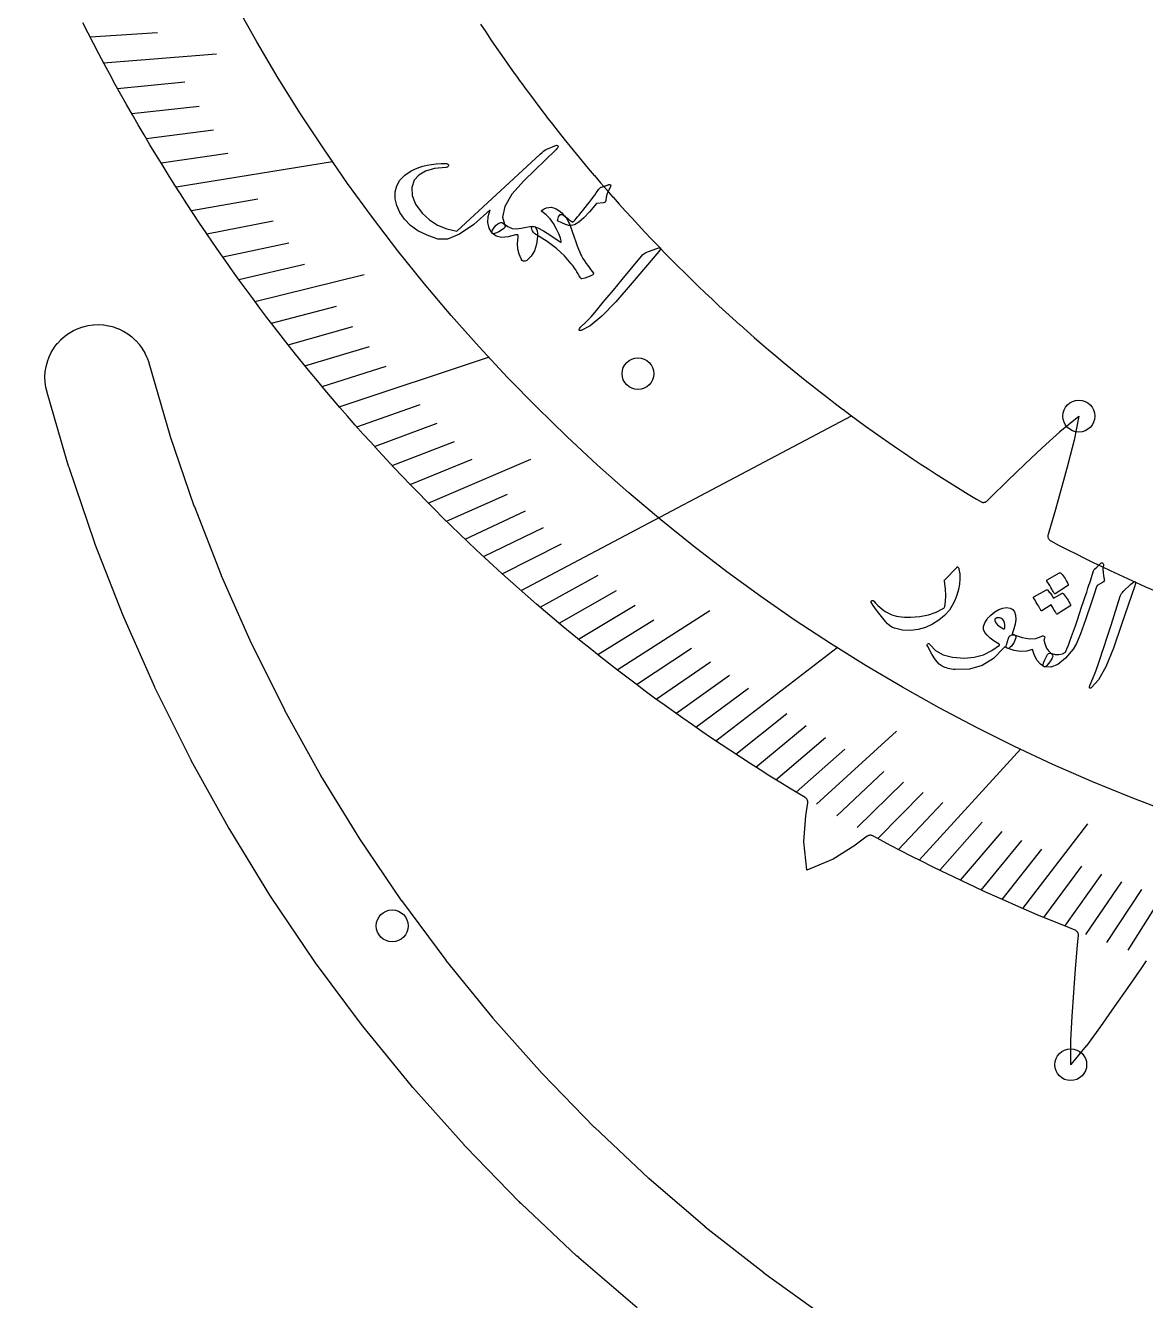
# Model space of a CAD drawing. Header units: millimetres. Extents: x -126 to 126, y -126 to 126.
# Drawn here: x -83.1 to -29.8, y -65.3 to -4.6 of the extents above; entities that cross this region are included whole.
import ezdxf

# ---------------------------------------------------------------- set-up
doc = ezdxf.new("R2010")
doc.units = ezdxf.units.MM
for name, color, linetype in [('CUT_INNER', 6, 'Continuous'), ('ENGRAVE', 7, 'Continuous'), ('ENGRAVE_FINE', 8, 'Continuous'), ('TEXT', 5, 'Continuous')]:
    doc.layers.add(name, color=color, linetype=linetype)

msp = doc.modelspace()

# ---------------------------------------------------------------- linework, layer by layer
at = {"layer": 'CUT_INNER'}
for points in [[(-29.7652, -49.1218), (-29.9885, -49.4543), (-29.9893, -49.4554), (-30.6309, -50.3877), (-31.2827, -51.3184), (-31.9424, -52.2462), (-31.9431, -52.2473), (-32.6119, -53.1672), (-32.6165, -53.1731), (-33.3499, -54.0643), (-33.3537, -54.0684), (-33.354, -54.0632), (-33.3556, -52.9087), (-33.3554, -52.9012), (-33.2888, -51.7658), (-33.2887, -51.7645), (-33.2101, -50.6305), (-33.1236, -49.4979), (-33.028, -48.3682), (-33.0279, -48.3667), (-32.985, -47.9206), (-32.9838, -47.8958), (-32.9852, -47.8711), (-32.9889, -47.8466), (-32.9951, -47.8226), (-33.0036, -47.7993), (-33.0144, -47.777), (-33.0273, -47.7558), (-33.0422, -47.7361), (-33.0591, -47.7179), (-33.0776, -47.7015), (-33.0977, -47.687), (-33.1192, -47.6745), (-33.1417, -47.6643), (-33.4159, -47.5556), (-33.928, -47.349), (-34.4388, -47.1393), (-34.9483, -46.9264), (-35.4565, -46.7104), (-35.9634, -46.4913), (-36.4689, -46.269), (-36.973, -46.0437), (-37.4758, -45.8153), (-37.9771, -45.5838), (-38.477, -45.3493), (-38.9755, -45.1116), (-39.4724, -44.871), (-39.968, -44.6273), (-40.462, -44.3805), (-40.9544, -44.1307), (-41.4454, -43.8779), (-41.9347, -43.6221), (-42.4225, -43.3633), (-42.7771, -43.1724), (-42.7983, -43.1622), (-42.8205, -43.1541), (-42.8433, -43.1481), (-42.8665, -43.1442), (-42.8901, -43.1426), (-42.9137, -43.1432), (-42.9371, -43.146), (-42.9601, -43.151), (-42.9826, -43.1581), (-43.0043, -43.1674), (-43.025, -43.1786), (-43.0446, -43.1918), (-43.6232, -43.6212), (-43.6311, -43.6266), (-44.6629, -44.2751), (-44.6674, -44.2777), (-44.6722, -44.2799), (-45.9205, -44.7984), (-45.9259, -44.8004), (-45.9268, -44.7947), (-46.058, -43.4493), (-46.0583, -43.4441), (-46.0581, -43.4389), (-45.9726, -42.2232), (-45.9715, -42.2136), (-45.8797, -41.5965), (-45.8773, -41.572), (-45.8773, -41.5474), (-45.8797, -41.5229), (-45.8846, -41.4988), (-45.8917, -41.4752), (-45.9012, -41.4525), (-45.9128, -41.4308), (-45.9265, -41.4104), (-45.9422, -41.3914), (-45.9596, -41.374), (-45.9787, -41.3585), (-45.9992, -41.3449), (-46.2659, -41.1861), (-46.7386, -40.9008), (-47.2096, -40.6126), (-47.6789, -40.3214), (-48.1463, -40.0274), (-48.6119, -39.7306), (-49.0757, -39.4309), (-49.5377, -39.1284), (-49.9977, -38.823), (-50.4559, -38.5148), (-50.9122, -38.2038), (-51.3666, -37.89), (-51.8191, -37.5734), (-52.2696, -37.2541), (-52.7181, -36.932), (-53.1646, -36.6072), (-53.6092, -36.2796), (-54.0517, -35.9493), (-54.4922, -35.6163), (-54.9306, -35.2806), (-55.367, -34.9422), (-55.8013, -34.6011), (-56.2334, -34.2574), (-56.6635, -33.911), (-57.0914, -33.562), (-57.5172, -33.2104), (-57.9408, -32.8562), (-58.3623, -32.4994), (-58.7815, -32.14), (-59.1985, -31.778), (-59.6133, -31.4135), (-60.0259, -31.0465), (-60.4362, -30.6769), (-60.8442, -30.3048), (-61.2499, -29.9302), (-61.6533, -29.5532), (-62.0544, -29.1736), (-62.4532, -28.7916), (-62.8496, -28.4072), (-63.2437, -28.0204), (-63.6353, -27.6311), (-64.0246, -27.2394), (-64.4114, -26.8454), (-64.7959, -26.449), (-65.1779, -26.0502), (-65.5574, -25.6492), (-65.9345, -25.2457), (-66.3091, -24.84), (-66.6812, -24.432), (-67.0507, -24.0217), (-67.4178, -23.6092), (-67.7823, -23.1944), (-68.1443, -22.7774), (-68.5037, -22.3581), (-68.8605, -21.9367), (-69.2147, -21.5131), (-69.5664, -21.0873), (-69.9154, -20.6594), (-70.2617, -20.2293), (-70.6055, -19.7972), (-70.9465, -19.3629), (-71.2849, -18.9265), (-71.6206, -18.4881), (-71.9537, -18.0476), (-72.284, -17.6051), (-72.6115, -17.1606), (-72.9364, -16.714), (-73.2585, -16.2655), (-73.5779, -15.815), (-73.8944, -15.3626), (-74.2082, -14.9082), (-74.5192, -14.4519), (-74.8274, -13.9937), (-75.1328, -13.5336), (-75.4354, -13.0717), (-75.7351, -12.6079), (-76.0319, -12.1423), (-76.3259, -11.6749), (-76.6171, -11.2056), (-76.9053, -10.7346), (-77.1906, -10.2619), (-77.4731, -9.7874), (-77.7526, -9.3111), (-78.0292, -8.8332), (-78.3028, -8.3536), (-78.5735, -7.8723), (-78.8413, -7.3894), (-79.1061, -6.9048), (-79.3679, -6.4186), (-79.6267, -5.9308), (-79.8825, -5.4414), (-80.1353, -4.9505), (-80.3851, -4.458)], [(-61.4578, -4.5171), (-61.2088, -4.8922), (-61.208, -4.8935), (-60.9567, -5.267), (-60.9559, -5.2683), (-60.7023, -5.6402), (-60.7015, -5.6415), (-60.4457, -6.0119), (-60.4448, -6.0132), (-60.1867, -6.382), (-60.1858, -6.3833), (-59.9255, -6.7505), (-59.9246, -6.7518), (-59.662, -7.1174), (-59.6611, -7.1187), (-59.3963, -7.4827), (-59.3954, -7.4839), (-59.1283, -7.8463), (-59.1274, -7.8475), (-58.8582, -8.2083), (-58.8572, -8.2095), (-58.5858, -8.5686), (-58.5848, -8.5698), (-58.3112, -8.9272), (-58.3102, -8.9285), (-58.0344, -9.2842), (-58.0334, -9.2854), (-57.7554, -9.6394), (-57.7544, -9.6406), (-57.4742, -9.9929), (-57.4733, -9.9941), (-57.1909, -10.3447), (-57.1899, -10.3459), (-56.9054, -10.6948), (-56.9044, -10.696), (-56.6178, -11.0431), (-56.6168, -11.0442), (-56.3281, -11.3896), (-56.3271, -11.3908), (-56.0362, -11.7343), (-56.0352, -11.7355), (-55.7422, -12.0772), (-55.7412, -12.0784), (-55.4461, -12.4184), (-55.4451, -12.4195), (-55.148, -12.7577), (-55.1469, -12.7588), (-54.8477, -13.0951), (-54.8467, -13.0963), (-54.5454, -13.4307), (-54.5444, -13.4319), (-54.241, -13.7645), (-54.24, -13.7656), (-53.9346, -14.0964), (-53.9336, -14.0975), (-53.6262, -14.4264), (-53.6252, -14.4275), (-53.3158, -14.7545), (-53.3147, -14.7556), (-53.0033, -15.0806), (-53.0022, -15.0818), (-52.6888, -15.4049), (-52.6878, -15.406), (-52.3724, -15.7272), (-52.3713, -15.7283), (-52.054, -16.0476), (-52.0529, -16.0487), (-51.7336, -16.366), (-51.7325, -16.3671), (-51.4113, -16.6825), (-51.4102, -16.6835), (-51.0871, -16.9969), (-51.0859, -16.998), (-50.7609, -17.3094), (-50.7598, -17.3105), (-50.4328, -17.6199), (-50.4317, -17.6209), (-50.1028, -17.9283), (-50.1017, -17.9293), (-49.7709, -18.2347), (-49.7698, -18.2357), (-49.4372, -18.5391), (-49.436, -18.5401), (-49.1016, -18.8414), (-49.1004, -18.8424), (-48.7641, -19.1416), (-48.763, -19.1427), (-48.4248, -19.4398), (-48.4237, -19.4408), (-48.0837, -19.7359), (-48.0825, -19.7369), (-47.7408, -20.0299), (-47.7396, -20.0309), (-47.3961, -20.3218), (-47.3949, -20.3227), (-47.0495, -20.6115), (-47.0484, -20.6125), (-46.7013, -20.8991), (-46.7001, -20.9001), (-46.3512, -21.1846), (-46.35, -21.1856), (-45.9994, -21.468), (-45.9982, -21.4689), (-45.6459, -21.7491), (-45.6447, -21.7501), (-45.2907, -22.0281), (-45.2895, -22.0291), (-44.9338, -22.3049), (-44.9325, -22.3059), (-44.5751, -22.5795), (-44.5739, -22.5805), (-44.2148, -22.8519), (-44.2136, -22.8529), (-43.8528, -23.1221), (-43.8516, -23.123), (-43.4892, -23.3901), (-43.488, -23.391), (-43.124, -23.6558), (-43.1227, -23.6567), (-42.7571, -23.9193), (-42.7558, -23.9202), (-42.3886, -24.1805), (-42.3873, -24.1814), (-42.0185, -24.4395), (-42.0172, -24.4404), (-41.6468, -24.6962), (-41.6455, -24.697), (-41.2736, -24.9506), (-41.2723, -24.9514), (-40.8988, -25.2027), (-40.8975, -25.2035), (-40.5224, -25.4525), (-40.5212, -25.4533), (-40.1446, -25.6999), (-40.1433, -25.7008), (-39.7652, -25.9451), (-39.7639, -25.9459), (-39.3843, -26.1879), (-39.383, -26.1887), (-39.002, -26.4284), (-39.0007, -26.4292), (-38.6182, -26.6666), (-38.6169, -26.6674), (-38.2329, -26.9023), (-38.2316, -26.9031), (-37.8462, -27.1357), (-37.8449, -27.1365), (-37.6413, -27.2577), (-37.6189, -27.2695), (-37.5954, -27.279), (-37.571, -27.2861), (-37.5461, -27.2907), (-37.5208, -27.2927), (-37.4954, -27.2922), (-37.4702, -27.2891), (-37.4455, -27.2834), (-37.4214, -27.2753), (-37.3984, -27.2648), (-37.3765, -27.252), (-37.356, -27.237), (-37.3371, -27.22), (-37.172, -27.0557), (-37.171, -27.0547), (-36.3598, -26.2655), (-35.5389, -25.4799), (-34.7109, -24.6986), (-34.7099, -24.6977), (-33.8746, -23.9259), (-33.8689, -23.921), (-32.9754, -23.1898), (-32.9712, -23.1867), (-32.972, -23.1923), (-33.1956, -24.3245), (-33.1973, -24.3319), (-33.4841, -25.4324), (-33.4845, -25.4337), (-33.7828, -26.5305), (-34.0885, -27.6245), (-34.4027, -28.7139), (-34.4031, -28.7153), (-34.4374, -28.8293), (-34.4433, -28.8531), (-34.4469, -28.8774), (-34.448, -28.9019), (-34.4468, -28.9265), (-34.4431, -28.9507), (-34.4371, -28.9745), (-34.4287, -28.9976), (-34.4182, -29.0198), (-34.4055, -29.0408), (-34.3908, -29.0605), (-34.3743, -29.0786), (-34.356, -29.095), (-34.3363, -29.1096), (-34.3152, -29.1222), (-34.3034, -29.1284), (-34.302, -29.1291), (-33.9031, -29.3377), (-33.9017, -29.3384), (-33.5015, -29.5445), (-33.5002, -29.5452), (-33.0987, -29.7488), (-33.0973, -29.7495), (-32.6946, -29.9506), (-32.6932, -29.9513), (-32.2893, -30.15), (-32.2879, -30.1507), (-31.8828, -30.3469), (-31.8814, -30.3476), (-31.475, -30.5413), (-31.4736, -30.5419), (-31.0661, -30.7331), (-31.0647, -30.7338), (-30.656, -30.9225), (-30.6546, -30.9231), (-30.2448, -31.1093), (-30.2434, -31.11), (-29.8324, -31.2937), (-29.831, -31.2943), (-29.4189, -31.4754)], [(-54.0026, -65.6378), (-56.7758, -63.2543), (-56.7779, -63.2525), (-56.859, -63.1796), (-56.861, -63.1777), (-59.5258, -60.6735), (-59.5278, -60.6716), (-59.6056, -60.5952), (-59.6075, -60.5932), (-62.1586, -57.9734), (-62.1605, -57.9714), (-62.2348, -57.8916), (-62.2367, -57.8895), (-64.669, -55.1591), (-64.6708, -55.157), (-64.7415, -55.074), (-64.7433, -55.0718), (-67.0521, -52.2362), (-67.0538, -52.234), (-67.1208, -52.1479), (-67.1224, -52.1457), (-69.3032, -49.2104), (-69.3048, -49.2082), (-69.3679, -49.1193), (-69.3695, -49.117), (-71.4178, -46.0878), (-71.4194, -46.0855), (-71.4784, -45.9939), (-71.4799, -45.9915), (-73.3919, -42.8745), (-73.3933, -42.8721), (-73.4483, -42.7779), (-73.4497, -42.7755), (-75.2215, -39.5768), (-75.2228, -39.5743), (-75.2735, -39.4778), (-75.2748, -39.4753), (-76.903, -36.2011), (-76.9042, -36.1986), (-76.9506, -36.0999), (-76.9518, -36.0974), (-78.4332, -32.7542), (-78.4343, -32.7517), (-78.4762, -32.651), (-78.4772, -32.6484), (-79.8089, -29.2428), (-79.8099, -29.2402), (-79.8473, -29.1378), (-79.8482, -29.1352), (-81.0275, -25.6738), (-81.0283, -25.6712), (-81.0612, -25.5672), (-81.062, -25.5646), (-82.0861, -22.056), (-82.0877, -22.05), (-82.1431, -21.8185), (-82.1453, -21.8064), (-82.1774, -21.5736), (-82.1785, -21.5614), (-82.1875, -21.3265), (-82.1874, -21.3143), (-82.1734, -21.0797), (-82.172, -21.0675), (-82.1351, -20.8354), (-82.1326, -20.8234), (-82.0731, -20.596), (-82.0694, -20.5843), (-81.9879, -20.3639), (-81.9831, -20.3526), (-81.8804, -20.1412), (-81.8745, -20.1304), (-81.7515, -19.9301), (-81.7446, -19.92), (-81.6026, -19.7327), (-81.5947, -19.7233), (-81.4351, -19.5509), (-81.4263, -19.5423), (-81.2505, -19.3863), (-81.241, -19.3786), (-81.0507, -19.2406), (-81.0405, -19.2339), (-80.8376, -19.1152), (-80.8267, -19.1095), (-80.6132, -19.0113), (-80.6019, -19.0067), (-80.3798, -18.9299), (-80.368, -18.9265), (-80.1394, -18.8718), (-80.1274, -18.8695), (-79.8945, -18.8375), (-79.8823, -18.8364), (-79.6475, -18.8273), (-79.6352, -18.8275), (-79.4006, -18.8415), (-79.3884, -18.8428), (-79.1563, -18.8797), (-79.1443, -18.8822), (-78.9169, -18.9417), (-78.9052, -18.9454), (-78.6848, -19.0269), (-78.6735, -19.0317), (-78.4621, -19.1345), (-78.4514, -19.1404), (-78.2511, -19.2633), (-78.241, -19.2702), (-78.0537, -19.4122), (-78.0443, -19.4201), (-77.8718, -19.5797), (-77.8632, -19.5885), (-77.7072, -19.7643), (-77.6996, -19.7739), (-77.5615, -19.9641), (-77.5548, -19.9744), (-77.4361, -20.1772), (-77.4305, -20.1881), (-77.3322, -20.4016), (-77.3277, -20.413), (-77.2498, -20.638), (-77.248, -20.6438), (-76.2407, -24.0948), (-76.2374, -24.1054), (-75.0969, -27.453), (-75.0931, -27.4634), (-73.8052, -30.7571), (-73.8009, -30.7674), (-72.3682, -34.0007), (-72.3635, -34.0107), (-70.7888, -37.1774), (-70.7836, -37.1872), (-69.07, -40.2808), (-69.0644, -40.2904), (-67.2152, -43.305), (-67.2092, -43.3143), (-65.2281, -46.2439), (-65.2217, -46.253), (-63.1126, -49.0918), (-63.1058, -49.1006), (-60.8728, -51.8431), (-60.8657, -51.8515), (-58.5133, -54.4922), (-58.5057, -54.5004), (-56.0385, -57.0341), (-56.0306, -57.0419), (-53.4534, -59.4638), (-53.4451, -59.4712), (-50.7631, -61.7763), (-50.7545, -61.7834), (-47.9728, -63.9673), (-47.9639, -63.9739), (-45.0881, -66.0323)]]:
    msp.add_lwpolyline(points, dxfattribs=at)
at = {"layer": 'ENGRAVE'}
for points in [[(-75.9488, -12.2733), (-68.4988, -11.0694)], [(-68.1754, -22.7413), (-61.0717, -20.3717)], [(-59.5215, -31.4946), (-43.7885, -23.1698)], [(-50.2574, -38.6488), (-44.4802, -34.206)], [(-30.6273, -48.6175), (-21.643, -34.3559)], [(-40.5792, -44.3214), (-35.7383, -39.034)]]:
    msp.add_lwpolyline(points, dxfattribs=at)
for centre, radius in [((0, 36.0053), 83.1151), ((-53.9611, -21.165), 0.756), ((-32.9708, -23.186), 0.756), ((-65.6588, -47.4554), 0.756), ((-33.354, -54.0692), 0.756)]:
    msp.add_circle(centre, radius, dxfattribs=at)
at = {"layer": 'ENGRAVE_FINE'}
for points in [[(-80.0435, -5.1297), (-76.8238, -4.9234)], [(-79.3959, -6.3661), (-74.025, -5.9354)], [(-78.7338, -7.5841), (-75.524, -7.2749)], [(-78.0576, -8.7838), (-74.8542, -8.4233)], [(-77.3677, -9.9652), (-74.1718, -9.5535)], [(-76.6646, -11.1283), (-73.4771, -10.6656)], [(-75.2206, -13.4002), (-72.0527, -12.8359)], [(-74.4805, -14.5091), (-71.3239, -13.8942)], [(-73.7288, -15.6), (-70.5845, -14.9347)], [(-72.966, -16.673), (-69.8349, -15.9576)], [(-72.1924, -17.7283), (-66.9864, -16.4498)], [(-71.4084, -18.7659), (-68.3067, -17.9507)], [(-70.6144, -19.7859), (-67.5287, -18.9213)], [(-69.8106, -20.7884), (-66.742, -19.8746)], [(-68.9975, -21.7735), (-65.9469, -20.8108)], [(-67.3445, -23.692), (-64.3326, -22.6324)], [(-66.5052, -24.6256), (-63.514, -23.5181)], [(-65.6577, -25.5423), (-62.6882, -24.3871)], [(-64.8025, -26.4422), (-61.8555, -25.2397)], [(-63.9396, -27.3253), (-59.058, -25.2391)], [(-63.0695, -28.1919), (-60.1705, -26.896)], [(-62.1924, -29.042), (-59.3186, -27.7)], [(-61.3086, -29.8757), (-58.4609, -28.488)], [(-60.4182, -30.6932), (-57.5975, -29.2602)], [(-58.6188, -32.28), (-55.8547, -30.7578)], [(-57.7103, -33.0495), (-54.9757, -31.4835)], [(-56.7962, -33.8033), (-54.0919, -32.1938)], [(-54.952, -35.2641), (-50.5435, -32.435)], [(-55.8767, -34.5414), (-53.2036, -32.889)], [(-54.0223, -35.9713), (-51.4141, -34.2346)], [(-53.0878, -36.6633), (-50.5132, -34.8853)], [(-52.1487, -37.3402), (-49.6085, -35.5213)], [(-51.2052, -38.002), (-48.7002, -36.1428)], [(-49.3055, -39.2809), (-46.8731, -37.343)], [(-48.3497, -39.8983), (-45.9547, -37.9219)], [(-45.4602, -41.6633), (-41.6583, -38.179)], [(-47.3901, -40.5011), (-45.0332, -38.4868)], [(-46.4269, -41.0894), (-44.1088, -39.0378)], [(-44.4902, -42.223), (-42.2519, -40.0988)], [(-43.5169, -42.7686), (-41.3196, -40.609)], [(-42.5406, -43.3001), (-40.3848, -41.1058)], [(-41.5613, -43.8176), (-39.4478, -41.5894)], [(-39.5945, -44.8113), (-37.5673, -42.517)], [(-38.6071, -45.2876), (-36.624, -42.9614)], [(-35.6305, -46.6356), (-32.5495, -42.603)], [(-37.6172, -45.7504), (-35.6788, -43.3929)], [(-36.625, -46.1997), (-34.7319, -43.8117)], [(-34.6338, -47.0582), (-32.833, -44.6114)], [(-33.6351, -47.4676), (-31.8812, -44.9925)], [(-32.6343, -47.8639), (-30.928, -45.3613)], [(-31.6317, -48.2472), (-29.9734, -45.7177)]]:
    msp.add_lwpolyline(points, dxfattribs=at)
at = {"layer": 'TEXT'}
for points in [[(-59.383, -11.9743), (-59.9574, -12.6189), (-60.2992, -13.1972), (-60.4075, -13.709), (-60.2824, -14.1523), (-60.2956, -14.1985), (-60.3507, -14.2561), (-60.4478, -14.3253), (-60.587, -14.4058), (-60.7004, -14.4647), (-60.7902, -14.4961), (-60.8565, -14.5001), (-60.8992, -14.4765), (-61.0442, -14.2388), (-61.1077, -13.974), (-61.0896, -13.6826), (-60.9898, -13.3653), (-61.779, -14.0596), (-62.4579, -14.5246), (-63.0282, -14.7582), (-63.4899, -14.7591), (-63.9987, -14.5767), (-64.4314, -14.3573), (-64.7873, -14.1021), (-65.0658, -13.8125), (-65.2914, -13.4828), (-65.4419, -13.1559), (-65.5175, -12.8324), (-65.5184, -12.5132), (-65.4433, -12.2129), (-65.2914, -11.9463), (-65.0633, -11.7129), (-64.7595, -11.5123), (-64.5816, -11.4265), (-64.395, -11.3525), (-64.1998, -11.2901), (-63.996, -11.2393), (-63.7834, -11.2003), (-63.5616, -11.1734), (-63.3306, -11.1586), (-63.0906, -11.1556), (-63.0613, -11.1601), (-63.0355, -11.1697), (-63.0133, -11.1844), (-62.9947, -11.2044), (-62.9835, -11.2242), (-62.9789, -11.2452), (-62.9808, -11.2674), (-62.9893, -11.2908), (-63.005, -11.312), (-63.0285, -11.3277), (-63.0598, -11.338), (-63.0989, -11.3428), (-63.6414, -11.4023), (-64.0747, -11.5226), (-64.3983, -11.7059), (-64.6111, -11.9537), (-64.731, -12.3078), (-64.7083, -12.6875), (-64.5423, -13.0916), (-64.2322, -13.5184), (-63.8899, -13.8435), (-63.5003, -14.096), (-63.0647, -14.2754), (-62.5838, -14.3812), (-58.6154, -10.7146), (-58.5198, -10.628), (-58.4355, -10.559), (-58.3625, -10.5075), (-58.3008, -10.4736), (-57.8393, -10.2894), (-57.7733, -10.3068), (-57.7561, -10.3488), (-57.7878, -10.4154), (-57.8682, -10.5067)], [(-55.5238, -12.2246), (-55.4886, -12.213), (-55.4566, -12.2023), (-55.4277, -12.1924), (-55.402, -12.1834), (-55.3799, -12.1757), (-55.3617, -12.1695), (-55.3474, -12.1648), (-55.337, -12.1616), (-55.3159, -12.1594), (-55.2974, -12.1619), (-55.2813, -12.169), (-55.2678, -12.1808), (-55.2583, -12.1954), (-55.2543, -12.2112), (-55.256, -12.2282), (-55.2632, -12.2463), (-55.3516, -12.4207), (-55.4188, -12.592), (-55.4649, -12.7603), (-55.4897, -12.9254), (-55.4996, -12.9644), (-55.5217, -12.994), (-55.5561, -13.0142), (-55.6027, -13.025), (-55.9302, -13.0607), (-56.267, -13.4579), (-56.5388, -13.7474), (-56.7756, -13.9538), (-56.9775, -14.0767), (-57.1448, -14.1159), (-57.2564, -14.102), (-57.402, -14.0596), (-57.5816, -13.9883), (-57.7951, -13.8878), (-57.7475, -13.6888), (-57.6684, -13.5886), (-57.558, -13.587), (-57.4163, -13.6837), (-57.3206, -13.7668), (-57.2301, -13.8377), (-57.1448, -13.8963), (-57.0648, -13.9427), (-57.037, -13.9206), (-57.0005, -13.8852), (-56.9554, -13.8363), (-56.9015, -13.7741), (-56.8383, -13.6986), (-56.7649, -13.6098), (-56.6813, -13.5078), (-56.5876, -13.3926), (-56.4716, -13.2509), (-56.3637, -13.1173), (-56.264, -12.9915), (-56.1725, -12.8737), (-56.0891, -12.7631), (-56.0138, -12.6591), (-55.9466, -12.5616), (-55.8875, -12.4706), (-55.8389, -12.3997), (-55.796, -12.3463), (-55.7589, -12.3104), (-55.7276, -12.292), (-55.6918, -12.2827), (-55.6458, -12.2684), (-55.5898, -12.249), (-55.5238, -12.2246)], [(-58.5264, -13.3727), (-58.4173, -13.3145), (-58.3092, -13.2736), (-58.2021, -13.25), (-58.0959, -13.2435), (-57.9787, -13.2644), (-57.8546, -13.3162), (-57.7235, -13.3988), (-57.5853, -13.512), (-57.5161, -13.5791), (-57.453, -13.6488), (-57.3959, -13.7212), (-57.3449, -13.7962), (-57.2991, -13.8734), (-57.2579, -13.9519), (-57.2213, -14.032), (-57.1891, -14.1134), (-57.0911, -14.4007), (-57.0015, -14.6569), (-56.9207, -14.882), (-56.8489, -15.0759), (-56.7863, -15.2391), (-56.7327, -15.372), (-56.6882, -15.4744), (-56.6531, -15.5466), (-56.5766, -15.6746), (-56.5002, -15.7963), (-56.4239, -15.9115), (-56.3478, -16.0204), (-56.2736, -16.1225), (-56.2032, -16.2174), (-56.1364, -16.3051), (-56.0735, -16.3856), (-56.0657, -16.4005), (-56.0691, -16.4164), (-56.0837, -16.4334), (-56.1095, -16.4515), (-56.2318, -16.5195), (-56.3585, -16.5739), (-56.4897, -16.6148), (-56.6254, -16.642), (-56.6443, -16.6414), (-56.6615, -16.6352), (-56.6772, -16.6234), (-56.6912, -16.6062), (-56.7507, -16.5029), (-56.8089, -16.4045), (-56.8657, -16.3111), (-56.9213, -16.2225), (-56.9755, -16.1394), (-57.0285, -16.0627), (-57.0803, -15.9923), (-57.131, -15.9281), (-57.4552, -15.5604), (-57.8391, -15.2101), (-58.2832, -14.876), (-58.788, -14.5567), (-58.8728, -14.4991), (-58.9388, -14.4357), (-58.9861, -14.3667), (-59.0146, -14.2921), (-59.0218, -14.2255), (-59.0055, -14.1805), (-58.9657, -14.157), (-58.9023, -14.1549), (-58.7212, -14.2138), (-58.4557, -14.3566), (-58.1051, -14.5821), (-57.6685, -14.8885), (-57.6489, -14.8988), (-57.6332, -14.9045), (-57.6214, -14.9059), (-57.6135, -14.9029), (-57.607, -14.8422), (-57.6415, -14.7184), (-57.7166, -14.5314), (-57.8317, -14.2812), (-57.9765, -14.0134), (-58.1423, -13.7848), (-58.3295, -13.5952), (-58.5385, -13.4443), (-58.5578, -13.4299), (-58.5622, -13.4132), (-58.5518, -13.3941), (-58.5264, -13.3727)], [(-58.8586, -14.1696), (-58.7969, -14.2571), (-58.7562, -14.3626), (-58.7363, -14.4862), (-58.7372, -14.6279), (-58.787, -14.9974), (-58.8892, -15.3117), (-59.0446, -15.5706), (-59.2541, -15.7735), (-59.3307, -15.8131), (-59.4007, -15.8135), (-59.4641, -15.7747), (-59.5208, -15.6966), (-59.6219, -15.4801), (-59.6785, -15.2352), (-59.6904, -14.9622), (-59.6576, -14.6616), (-59.6548, -14.599), (-59.6751, -14.5613), (-59.7185, -14.5483), (-59.7851, -14.5602), (-60.1428, -14.6563), (-60.4488, -14.6733), (-60.7029, -14.6111), (-60.9044, -14.4703), (-60.9145, -14.4472), (-60.9139, -14.4152), (-60.9027, -14.3745), (-60.8807, -14.3249), (-60.7988, -14.1985), (-60.7134, -14.098), (-60.6247, -14.0234), (-60.5326, -13.9747), (-60.4886, -13.9657), (-60.4444, -13.9694), (-60.3999, -13.9859), (-60.3552, -14.0151), (-60.1552, -14.1603), (-59.9486, -14.246), (-59.7356, -14.2723), (-59.5166, -14.2393), (-59.2873, -14.1814), (-59.1013, -14.1503), (-58.9585, -14.1463), (-58.8586, -14.1696)], [(-53.1151, -15.2197), (-52.9596, -15.1696), (-52.8824, -15.1754), (-52.8834, -15.2371), (-52.9623, -15.3549), (-54.2324, -16.8342), (-55.011, -17.7429), (-55.675, -18.4257), (-56.2267, -18.8802), (-56.6673, -19.1052), (-56.7137, -19.113), (-56.7451, -19.1104), (-56.7617, -19.0977), (-56.7633, -19.0746), (-56.7564, -19.0483), (-56.7418, -19.02), (-56.7193, -18.9898), (-56.6891, -18.9577), (-56.4426, -18.7187), (-56.1923, -18.4538), (-55.9381, -18.1631), (-55.6796, -17.8468), (-55.6106, -17.7656), (-55.4263, -17.5443), (-55.1264, -17.1831), (-54.7102, -16.6826), (-53.7929, -15.5668), (-53.7405, -15.5113), (-53.6871, -15.4654), (-53.6327, -15.429), (-53.5774, -15.4022)], [(-32.22, -30.4687), (-32.1178, -30.3745), (-32.0376, -30.2994), (-31.9793, -30.2434), (-31.9428, -30.2066), (-31.9174, -30.1842), (-31.8925, -30.1714), (-31.8681, -30.1683), (-31.8442, -30.1749), (-31.8214, -30.1913), (-31.8072, -30.2147), (-31.8014, -30.2449), (-31.8042, -30.2821), (-31.8213, -30.4623), (-31.8198, -30.6327), (-31.7996, -30.7932), (-31.7608, -30.9438), (-31.7519, -30.9902), (-31.7631, -31.0326), (-31.7944, -31.071), (-31.8458, -31.1052), (-32.1023, -31.2553), (-32.1394, -31.3594), (-32.1755, -31.4618), (-32.2108, -31.5625), (-32.2452, -31.6613), (-32.2787, -31.7584), (-32.3114, -31.8537), (-32.3431, -31.9472), (-32.374, -32.0389), (-32.6591, -32.8884), (-32.8971, -33.5452), (-33.0896, -34.0087), (-33.2374, -34.2786), (-33.612, -34.7177), (-33.9674, -35.0043), (-34.3029, -35.1383), (-34.6178, -35.1195), (-34.6251, -35.1159), (-34.6323, -35.1124), (-34.6396, -35.1089), (-34.6468, -35.1053), (-34.6704, -35.0443), (-34.6533, -34.9391), (-34.5954, -34.7898), (-34.497, -34.5964), (-34.4551, -34.5276), (-34.4092, -34.4849), (-34.3593, -34.4685), (-34.3056, -34.4781), (-34.1054, -34.5306), (-33.9217, -34.5384), (-33.7545, -34.5016), (-33.6041, -34.4203), (-33.5387, -34.2676), (-33.4683, -34.0921), (-33.393, -33.8936), (-33.3127, -33.6723), (-33.2273, -33.4293), (-33.1367, -33.1657), (-33.0408, -32.8815), (-32.9396, -32.5767), (-32.8376, -32.2784), (-32.7465, -32.01), (-32.6663, -31.7715), (-32.5971, -31.5629), (-32.5381, -31.3846), (-32.4885, -31.2369), (-32.4483, -31.1198), (-32.4176, -31.0334), (-32.289, -30.5938), (-32.2717, -30.5526), (-32.2544, -30.5181), (-32.2371, -30.4901), (-32.22, -30.4687)], [(-38.7862, -30.3861), (-38.7751, -30.3759), (-38.7647, -30.3688), (-38.755, -30.3647), (-38.7459, -30.3637), (-38.7258, -30.3731), (-38.7075, -30.3953), (-38.6909, -30.4301), (-38.6761, -30.4778), (-38.6383, -30.6985), (-38.6302, -30.9326), (-38.6521, -31.1801), (-38.7038, -31.4412), (-38.781, -31.7098), (-38.8784, -31.9623), (-38.9962, -32.1985), (-39.1346, -32.4184), (-39.3666, -32.6794), (-39.6326, -32.9048), (-39.933, -33.0942), (-40.2681, -33.2469), (-40.6263, -33.3527), (-40.9918, -33.3946), (-41.3641, -33.3724), (-41.7428, -33.2858), (-41.8382, -33.252), (-41.9258, -33.2053), (-42.0057, -33.1458), (-42.0778, -33.0736), (-42.2327, -32.8893), (-42.3708, -32.7209), (-42.4925, -32.5685), (-42.5978, -32.4323), (-42.6864, -32.3125), (-42.7581, -32.2095), (-42.8129, -32.1234), (-42.8509, -32.0541), (-42.8567, -32.0364), (-42.859, -32.0209), (-42.8579, -32.0075), (-42.8533, -31.9964), (-42.8438, -31.9842), (-42.8323, -31.9745), (-42.8186, -31.9673), (-42.8029, -31.9625), (-42.7862, -31.9619), (-42.7695, -31.9672), (-42.7528, -31.9782), (-42.7362, -31.9951), (-42.6366, -32.1006), (-42.5385, -32.1972), (-42.4421, -32.285), (-42.3473, -32.3639), (-42.2534, -32.4345), (-42.1595, -32.4973), (-42.0656, -32.5524), (-41.9718, -32.5997), (-41.8743, -32.6404), (-41.7693, -32.6756), (-41.6569, -32.7054), (-41.537, -32.7296), (-41.4095, -32.7478), (-41.274, -32.7596), (-41.1308, -32.7648), (-40.9797, -32.7636), (-40.5399, -32.7307), (-40.1348, -32.6503), (-39.7647, -32.523), (-39.4294, -32.3496), (-39.4052, -32.3338), (-39.3843, -32.3116), (-39.3666, -32.2829), (-39.3521, -32.2478), (-39.314, -32.013), (-39.3044, -31.7329), (-39.3229, -31.4075), (-39.3687, -31.0369), (-39.3677, -31.0156), (-39.3643, -30.9981), (-39.3585, -30.9843), (-39.3502, -30.9742)], [(-33.8859, -30.6503), (-33.8729, -30.6458), (-33.8583, -30.6466), (-33.8421, -30.6526), (-33.8243, -30.6638), (-33.7705, -30.7239), (-33.72, -30.7855), (-33.673, -30.8486), (-33.6293, -30.9132), (-33.5888, -30.9801), (-33.5512, -31.0499), (-33.5167, -31.1226), (-33.485, -31.1981), (-33.4799, -31.2223), (-33.4812, -31.2421), (-33.489, -31.2576), (-33.5031, -31.2688), (-34.1036, -31.6417), (-34.1206, -31.6453), (-34.1366, -31.6384), (-34.1515, -31.6208), (-34.1655, -31.5927), (-34.1777, -31.5687), (-34.1976, -31.532), (-34.2251, -31.4826), (-34.2601, -31.4204), (-34.3034, -31.3449), (-34.356, -31.2559), (-34.4176, -31.1531), (-34.4882, -31.0367), (-34.4964, -31.0191), (-34.4978, -31.005), (-34.4924, -30.9944), (-34.4801, -30.9874)], [(-33.7839, -31.6248), (-33.7708, -31.6202), (-33.7561, -31.6209), (-33.7396, -31.6269), (-33.7215, -31.6382), (-33.6665, -31.6982), (-33.615, -31.7598), (-33.5668, -31.8229), (-33.522, -31.8876), (-33.4803, -31.9545), (-33.4417, -32.0243), (-33.4059, -32.0971), (-33.3732, -32.1727), (-33.3695, -32.1927), (-33.3723, -32.2106), (-33.3817, -32.2265), (-33.3976, -32.2402), (-33.999, -32.6154), (-34.0118, -32.618), (-34.0253, -32.6113), (-34.0398, -32.5952), (-34.055, -32.57), (-34.0648, -32.5529), (-34.0803, -32.5264), (-34.1014, -32.4905), (-34.1281, -32.4451), (-34.1607, -32.3906), (-34.1993, -32.3276), (-34.2438, -32.256), (-34.2943, -32.1757), (-34.7385, -32.4485), (-34.7557, -32.452), (-34.7719, -32.4449), (-34.7871, -32.4272), (-34.8012, -32.3989), (-34.8137, -32.3748), (-34.8339, -32.3378), (-34.8617, -32.288), (-34.8973, -32.2253), (-34.9413, -32.1494), (-34.9946, -32.0596), (-35.0572, -31.9561), (-35.1289, -31.8388), (-35.1342, -31.8226), (-35.1335, -31.8096), (-35.1267, -31.7997), (-35.1139, -31.7929), (-34.5144, -31.4597), (-34.5013, -31.4553), (-34.4865, -31.4562), (-34.4701, -31.4623), (-34.4521, -31.4738), (-34.4134, -31.5166), (-34.3758, -31.5605), (-34.3392, -31.6055), (-34.3037, -31.6515), (-34.2699, -31.6989), (-34.2385, -31.7478), (-34.2094, -31.7983), (-34.1827, -31.8503)], [(-30.4939, -31.191), (-30.3678, -31.0871), (-30.2939, -31.064), (-30.272, -31.1217), (-30.302, -31.2603), (-30.9374, -33.1036), (-31.3262, -34.2353), (-31.6918, -35.1147), (-32.0371, -35.7407), (-32.3638, -36.1122), (-32.404, -36.1365), (-32.4342, -36.1458), (-32.4543, -36.14), (-32.4643, -36.1192), (-32.4676, -36.0922), (-32.4644, -36.0605), (-32.4547, -36.0241), (-32.4384, -35.9831), (-32.2974, -35.6701), (-32.1623, -35.3316), (-32.0331, -34.9676), (-31.9095, -34.5783), (-31.8753, -34.4775), (-31.7855, -34.2038), (-31.6398, -33.7575), (-31.4375, -33.1389), (-30.996, -31.7635), (-30.9677, -31.6925), (-30.935, -31.6302), (-30.8979, -31.5763), (-30.8563, -31.531)], [(-36.5624, -34.238), (-37.033, -34.7283), (-37.5719, -35.0621), (-38.1798, -35.2374), (-38.8558, -35.2521), (-38.9443, -35.2424), (-39.0303, -35.2301), (-39.1137, -35.2151), (-39.1946, -35.1975), (-39.2722, -35.1771), (-39.3458, -35.1537), (-39.4154, -35.1273), (-39.4811, -35.098), (-39.6252, -34.9899), (-39.7882, -34.797), (-39.9691, -34.5192), (-40.1667, -34.1564), (-40.1839, -34.1106), (-40.1881, -34.0733), (-40.1793, -34.0446), (-40.1577, -34.0245), (-40.1299, -34.0153), (-40.1026, -34.0195), (-40.0759, -34.0371), (-40.0497, -34.0681), (-39.789, -34.3468), (-39.4322, -34.5468), (-38.9806, -34.6667), (-38.4356, -34.7047), (-37.9542, -34.6636), (-37.5136, -34.5458), (-37.1139, -34.3522), (-36.7553, -34.0836), (-36.7499, -34.0701), (-36.7487, -34.0579), (-36.7515, -34.047), (-36.7583, -34.0372), (-36.9969, -33.8935), (-37.1911, -33.7545), (-37.3407, -33.6205), (-37.4461, -33.4919), (-37.5041, -33.3492), (-37.5049, -33.1944), (-37.4487, -33.0276), (-37.3358, -32.8488), (-37.3185, -32.8263), (-37.3001, -32.8039), (-37.2806, -32.7815), (-37.2599, -32.7592), (-37.238, -32.7364), (-37.2144, -32.7129), (-37.1893, -32.6884), (-37.1626, -32.6632), (-36.9727, -32.5085), (-36.784, -32.3969), (-36.5966, -32.3282), (-36.4103, -32.3026), (-36.2446, -32.3222), (-36.119, -32.3898), (-36.0332, -32.5056), (-35.987, -32.6697), (-35.9761, -32.87), (-35.9995, -33.0834), (-36.0575, -33.3102), (-36.1502, -33.5501), (-36.1361, -33.5571), (-36.1222, -33.5635), (-36.1085, -33.5692), (-36.0951, -33.5742), (-36.0816, -33.5792), (-36.0679, -33.5849), (-36.0541, -33.5913), (-36.04, -33.5983), (-35.9972, -33.6333), (-35.9756, -33.6829), (-35.975, -33.7473), (-35.9955, -33.8265), (-36.029, -33.9079), (-36.0709, -33.986), (-36.1214, -34.0608), (-36.1804, -34.1324), (-36.2398, -34.1915), (-36.2915, -34.2289), (-36.3354, -34.2447), (-36.3716, -34.2388), (-36.5078, -34.1681), (-36.5153, -34.1804), (-36.5269, -34.1961), (-36.5426, -34.2153), (-36.5624, -34.238)], [(-36.4925, -33.2726), (-36.4989, -33.1051), (-36.5321, -32.9715), (-36.5919, -32.8719), (-36.6787, -32.8061), (-36.7433, -32.7908), (-36.8064, -32.7874), (-36.868, -32.796), (-36.9282, -32.8165), (-36.9522, -32.8317), (-36.9666, -32.8544), (-36.9714, -32.8844), (-36.9666, -32.9218), (-36.9279, -33.024), (-36.8456, -33.1236), (-36.7198, -33.2202), (-36.5503, -33.3138), (-36.5308, -33.3196), (-36.5146, -33.3146), (-36.5019, -33.299), (-36.4925, -33.2726)], [(-34.3056, -34.4781), (-34.2574, -34.5241), (-34.2248, -34.5636), (-34.2079, -34.5966), (-34.2068, -34.623), (-34.217, -34.6577), (-34.2342, -34.6978), (-34.2584, -34.7433), (-34.2897, -34.7942), (-34.4005, -34.9524), (-34.4921, -35.0594), (-34.5646, -35.1151), (-34.6178, -35.1195), (-34.8004, -34.9966), (-34.9559, -34.8192), (-35.0838, -34.5872), (-35.1836, -34.3011), (-35.4554, -34.3813), (-35.7455, -34.3973), (-36.0535, -34.3486), (-36.3788, -34.2351), (-36.4081, -34.2115), (-36.4242, -34.178), (-36.4272, -34.1346), (-36.4171, -34.0812), (-36.3207, -33.7562), (-36.3097, -33.72), (-36.2885, -33.6858), (-36.2571, -33.6536), (-36.2154, -33.6234), (-36.1754, -33.604), (-36.1346, -33.5939), (-36.093, -33.5931), (-36.0507, -33.6017), (-35.6643, -33.7337), (-35.3201, -33.7887), (-35.019, -33.7674), (-34.7613, -33.6704), (-34.7293, -33.6553), (-34.6974, -33.6491), (-34.6654, -33.6517), (-34.6334, -33.6632), (-34.6074, -33.6811), (-34.5933, -33.703), (-34.5912, -33.729), (-34.6011, -33.7589), (-34.6134, -33.786), (-34.6222, -33.8104), (-34.6274, -33.8321), (-34.6291, -33.8512), (-34.5799, -34.054), (-34.5095, -34.2262), (-34.4181, -34.3676), (-34.3056, -34.4781)]]:
    msp.add_lwpolyline(points, close=True, dxfattribs=at)

doc.saveas('drawing.dxf')
